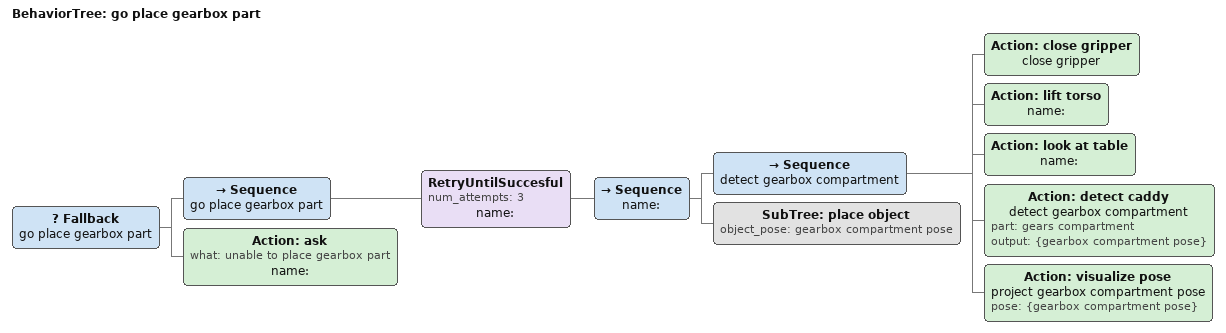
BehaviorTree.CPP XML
<!--Used for BOTH gearbox_top and gearbox_bottom-->

<root main_tree_to_execute = "go place gearbox part">

    <include path="BTs/place object.xml" ros_pkg="main"/>

    <BehaviorTree ID="go place gearbox part">
        <Fallback name="go place gearbox part">

            <Sequence name="go place gearbox part">

                <RetryUntilSuccesful num_attempts="3" name="">
                    <Sequence name="">
                        <Sequence name="detect gearbox compartment">
                            <Action ID="close gripper" name="close gripper"/>
                            <Action ID="lift torso" name=""/>
                            <Action ID="look at table" name=""/>
                            <Action ID="detect caddy" name="detect gearbox compartment" part="gears compartment"
                                    output="{gearbox compartment pose}"/>
                            <Action ID="visualize pose" name="project gearbox compartment pose" pose="{gearbox compartment pose}" />
                        </Sequence>
                        <SubTree ID="place object" object_pose="gearbox compartment pose"/>
                    </Sequence>
                </RetryUntilSuccesful>
            </Sequence>

            <Action ID="ask" what="unable to place gearbox part" name=""/>
        </Fallback>
    </BehaviorTree>

</root>
